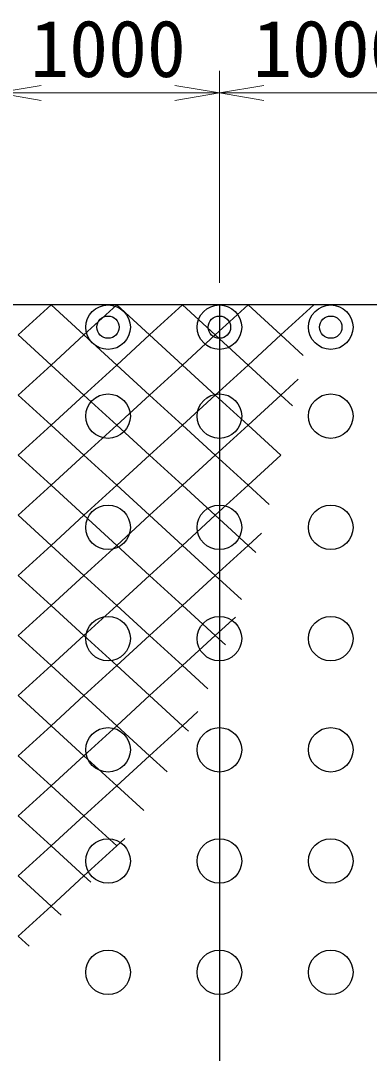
# Model space of a CAD drawing. Units: millimetres, scale not verified. Extents: x 690 to 40690, y 684 to 28809.
# Drawn here: x 29266 to 30832, y 16302 to 20944 of the extents above; entities that cross this region are included whole.
import ezdxf
from ezdxf.enums import TextEntityAlignment as Align

# ---------------------------------------------------------------- set-up
doc = ezdxf.new("R2010")
doc.units = ezdxf.units.MM
doc.header["$LTSCALE"] = 100
doc.layers.add('C-STR', color=7, linetype='Continuous', lineweight=25)
doc.layers.add('C-STR-DIM', color=1, linetype='Continuous', lineweight=13)
doc.styles.add('ＭＳ ゴシック', font='')
doc.styles.get('ＭＳ ゴシック').set_extended_font_data('MS Gothic')

msp = doc.modelspace()

# ---------------------------------------------------------------- linework, layer by layer
at = {"layer": 'C-STR'}
for p, q in [((36158.6, 19666.3), (26158.6, 19666.3)), ((30158.6, 19666.3), (30158.6, 9666.3))]:
    msp.add_line(p, q, dxfattribs=at)
at = {"layer": 'C-STR', "color": 1}
for p, q in [((29255.2, 19531.2), (29402.7, 19666.3)), ((29402.7, 19666.3), (29550.1, 19531.2)), ((29550.1, 19531.2), (29697.6, 19666.3)), ((29697.6, 19666.3), (29845, 19531.2)), ((29845, 19531.2), (29992.5, 19666.3)), ((29992.5, 19666.3), (30139.9, 19531.2)), ((30139.9, 19531.2), (30287.4, 19666.3)), ((30287.4, 19666.3), (30434.9, 19531.2)), ((30434.9, 19531.2), (30582.3, 19666.3)), ((29255.2, 19531.2), (29402.7, 19396.1)), ((29402.7, 19396.1), (29550.1, 19531.2)), ((29550.1, 19531.2), (29697.6, 19396.1)), ((29697.6, 19396.1), (29845, 19531.2)), ((29845, 19531.2), (29992.5, 19396.1)), ((29992.5, 19396.1), (30139.9, 19531.2)), ((30139.9, 19531.2), (30287.4, 19396.1)), ((30287.4, 19396.1), (30434.9, 19531.2)), ((30434.9, 19531.2), (30535.2, 19439.2)), ((29255.2, 19261), (29402.7, 19396.1)), ((29402.7, 19396.1), (29550.1, 19261)), ((29550.1, 19261), (29697.6, 19396.1)), ((29697.6, 19396.1), (29845, 19261)), ((29845, 19261), (29992.5, 19396.1)), ((29992.5, 19396.1), (30139.9, 19261)), ((30139.9, 19261), (30287.4, 19396.1)), ((30287.4, 19396.1), (30434.9, 19261)), ((30434.9, 19261), (30512.6, 19332.3)), ((29255.2, 19261), (29402.7, 19125.9)), ((29402.7, 19125.9), (29550.1, 19261)), ((29550.1, 19261), (29697.6, 19125.9)), ((29697.6, 19125.9), (29845, 19261)), ((29845, 19261), (29992.5, 19125.9)), ((29992.5, 19125.9), (30139.9, 19261)), ((30139.9, 19261), (30287.4, 19125.9)), ((30287.4, 19125.9), (30434.9, 19261)), ((30434.9, 19261), (30486.9, 19213.3)), ((29255.2, 18990.7), (29402.7, 19125.9)), ((29402.7, 19125.9), (29550.1, 18990.7)), ((29550.1, 18990.7), (29697.6, 19125.9)), ((29697.6, 19125.9), (29845, 18990.7)), ((29845, 18990.7), (29992.5, 19125.9)), ((29992.5, 19125.9), (30139.9, 18990.7)), ((30139.9, 18990.7), (30287.4, 19125.9)), ((30287.4, 19125.9), (30434.9, 18990.7)), ((29255.2, 18990.7), (29402.7, 18855.6)), ((29402.7, 18855.6), (29550.1, 18990.7)), ((29550.1, 18990.7), (29697.6, 18855.6)), ((29697.6, 18855.6), (29845, 18990.7)), ((29845, 18990.7), (29992.5, 18855.6)), ((29992.5, 18855.6), (30139.9, 18990.7)), ((30139.9, 18990.7), (30287.4, 18855.6)), ((30287.4, 18855.6), (30434.9, 18990.7)), ((29255.2, 18720.5), (29402.7, 18855.6)), ((29402.7, 18855.6), (29550.1, 18720.5)), ((29550.1, 18720.5), (29697.6, 18855.6)), ((29697.6, 18855.6), (29845, 18720.5)), ((29845, 18720.5), (29992.5, 18855.6)), ((29992.5, 18855.6), (30139.9, 18720.5)), ((30139.9, 18720.5), (30287.4, 18855.6)), ((30287.4, 18855.6), (30381.6, 18769.3)), ((29255.2, 18720.5), (29402.7, 18585.4)), ((29402.7, 18585.4), (29550.1, 18720.5)), ((29550.1, 18720.5), (29697.6, 18585.4)), ((29697.6, 18585.4), (29845, 18720.5)), ((29845, 18720.5), (29992.5, 18585.4)), ((29992.5, 18585.4), (30139.9, 18720.5)), ((30139.9, 18720.5), (30287.4, 18585.4)), ((30287.4, 18585.4), (30347, 18640)), ((29255.2, 18450.3), (29402.7, 18585.4)), ((29402.7, 18585.4), (29550.1, 18450.3)), ((29550.1, 18450.3), (29697.6, 18585.4)), ((29697.6, 18585.4), (29845, 18450.3)), ((29845, 18450.3), (29992.5, 18585.4)), ((29992.5, 18585.4), (30139.9, 18450.3)), ((30139.9, 18450.3), (30287.4, 18585.4)), ((30287.4, 18585.4), (30322.4, 18553.3)), ((29255.2, 18450.3), (29402.7, 18315.2)), ((29402.7, 18315.2), (29550.1, 18450.3)), ((29550.1, 18450.3), (29697.6, 18315.2)), ((29697.6, 18315.2), (29845, 18450.3)), ((29845, 18450.3), (29992.5, 18315.2)), ((29992.5, 18315.2), (30139.9, 18450.3)), ((30139.9, 18450.3), (30257.5, 18342.6)), ((29255.2, 18180), (29402.7, 18315.2)), ((29402.7, 18315.2), (29550.1, 18180)), ((29550.1, 18180), (29697.6, 18315.2)), ((29697.6, 18315.2), (29845, 18180)), ((29845, 18180), (29992.5, 18315.2)), ((29992.5, 18315.2), (30139.9, 18180)), ((30139.9, 18180), (30230.9, 18263.3)), ((29255.2, 18180), (29402.7, 18044.9)), ((29402.7, 18044.9), (29550.1, 18180)), ((29550.1, 18180), (29697.6, 18044.9)), ((29697.6, 18044.9), (29845, 18180)), ((29845, 18180), (29992.5, 18044.9)), ((29992.5, 18044.9), (30139.9, 18180)), ((30139.9, 18180), (30185.9, 18137.9)), ((29255.2, 17909.8), (29402.7, 18044.9)), ((29402.7, 18044.9), (29550.1, 17909.8)), ((29550.1, 17909.8), (29697.6, 18044.9)), ((29697.6, 18044.9), (29845, 17909.8)), ((29845, 17909.8), (29992.5, 18044.9)), ((29992.5, 18044.9), (30106.8, 17940.1)), ((29255.2, 17909.8), (29402.7, 17774.7)), ((29402.7, 17774.7), (29550.1, 17909.8)), ((29550.1, 17909.8), (29697.6, 17774.7)), ((29697.6, 17774.7), (29845, 17909.8)), ((29845, 17909.8), (29992.5, 17774.7)), ((29992.5, 17774.7), (30061.6, 17838)), ((29255.2, 17639.6), (29402.7, 17774.7)), ((29402.7, 17774.7), (29550.1, 17639.6)), ((29550.1, 17639.6), (29697.6, 17774.7)), ((29697.6, 17774.7), (29845, 17639.6)), ((29845, 17639.6), (29992.5, 17774.7)), ((29992.5, 17774.7), (30019.7, 17749.7)), ((29255.2, 17639.6), (29402.7, 17504.5)), ((29402.7, 17504.5), (29550.1, 17639.6)), ((29550.1, 17639.6), (29697.6, 17504.5)), ((29697.6, 17504.5), (29845, 17639.6)), ((29845, 17639.6), (29924, 17567.2)), ((29255.2, 17369.3), (29402.7, 17504.5)), ((29402.7, 17504.5), (29550.1, 17369.3)), ((29550.1, 17369.3), (29697.6, 17504.5)), ((29697.6, 17504.5), (29819.2, 17393.1)), ((29255.2, 17369.3), (29402.7, 17234.2)), ((29402.7, 17234.2), (29550.1, 17369.3)), ((29550.1, 17369.3), (29697.6, 17234.2)), ((29255.2, 17099.1), (29402.7, 17234.2)), ((29402.7, 17234.2), (29550.1, 17099.1)), ((29550.1, 17099.1), (29697.6, 17234.2)), ((29697.6, 17234.2), (29734.2, 17267.8)), ((29255.2, 17099.1), (29402.7, 16964)), ((29402.7, 16964), (29550.1, 17099.1)), ((29550.1, 17099.1), (29581.1, 17070.7)), ((29255.2, 16828.9), (29402.7, 16964)), ((29402.7, 16964), (29447.6, 16922.8)), ((29255.2, 16828.9), (29304.2, 16784))]:
    msp.add_line(p, q, dxfattribs=at)
at = {"layer": 'C-STR'}
for centre, radius in [((29658.6, 19566.3), 100), ((30158.6, 19566.3), 100), ((30658.6, 19566.3), 100), ((29658.6, 19566.3), 50), ((30158.6, 19566.3), 50), ((30658.6, 19566.3), 50), ((29658.6, 19166.3), 100), ((30158.6, 19166.3), 100), ((30658.6, 19166.3), 100), ((29658.6, 18666.3), 100), ((30158.6, 18666.3), 100), ((30658.6, 18666.3), 100), ((29658.6, 18166.3), 100), ((30158.6, 18166.3), 100), ((30658.6, 18166.3), 100), ((29658.6, 17666.3), 100), ((30158.6, 17666.3), 100), ((30658.6, 17666.3), 100), ((29658.6, 17166.3), 100), ((30158.6, 17166.3), 100), ((30658.6, 17166.3), 100), ((29658.6, 16666.3), 100), ((30158.6, 16666.3), 100), ((30658.6, 16666.3), 100)]:
    msp.add_circle(centre, radius, dxfattribs=at)
at = {"layer": 'C-STR-DIM'}
for p, q in [((30158.6, 19766.3), (30158.6, 20719.1)), ((30158.6, 19766.3), (30158.6, 20719.1)), ((29158.6, 20619.1), (30158.6, 20619.1)), ((30158.6, 20619.1), (31158.6, 20619.1))]:
    msp.add_line(p, q, dxfattribs=at)
for points in [[(29358.6, 20652.5), (29158.6, 20619.1), (29358.6, 20585.8)], [(29958.6, 20585.8), (30158.6, 20619.1), (29958.6, 20652.5)], [(30358.6, 20652.5), (30158.6, 20619.1), (30358.6, 20585.8)]]:
    msp.add_lwpolyline(points, dxfattribs=at)

# ---------------------------------------------------------------- texts
at = {"layer": 'C-STR-DIM', "color": 7, "style": 'ＭＳ ゴシック'}
for p in [(29658.6, 20819.1), (30658.6, 20819.1)]:
    msp.add_text('1000', height=256.6, dxfattribs=at).set_placement(p, align=Align.MIDDLE_CENTER)

doc.saveas('drawing.dxf')
